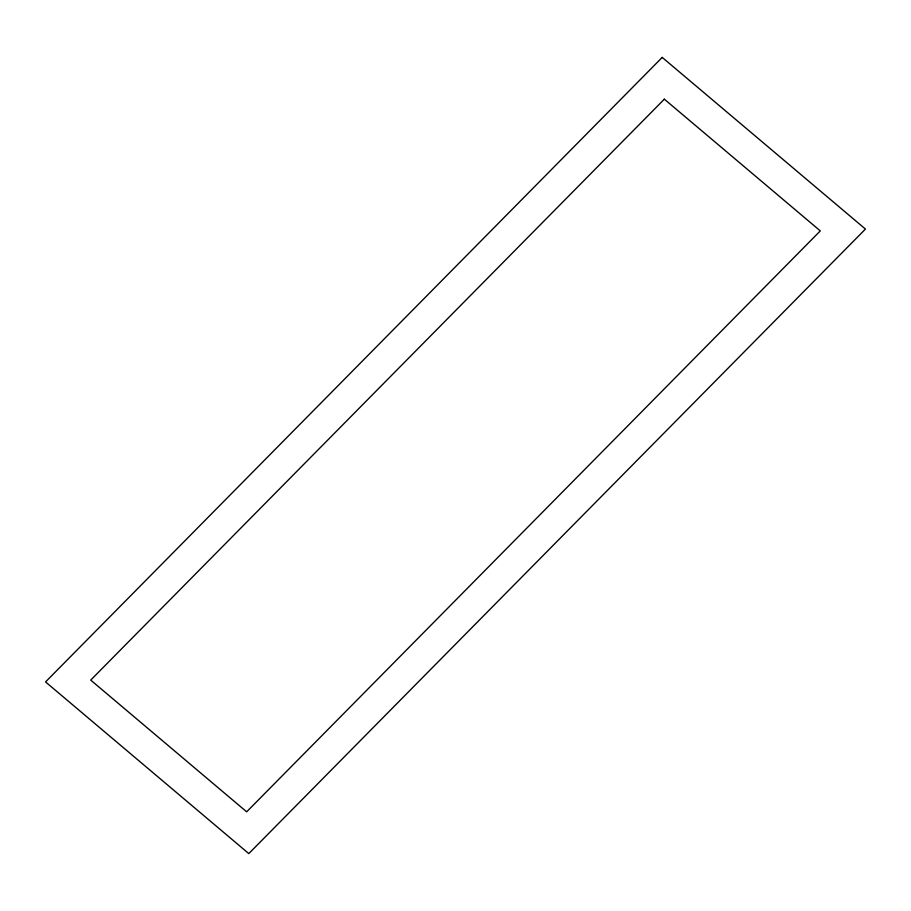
<?xml version="1.0" encoding="UTF-8"?>
<svg xmlns="http://www.w3.org/2000/svg" width="911" height="911" viewBox="0 0 911 911"><rect width="100%" height="100%" fill="white"/><g stroke="black" fill="none" stroke-linecap="round" stroke-linejoin="round"><path stroke-width="1.37" d="M662.206 57.404L45.55 681.929L248.794 853.596L865.45 229.071L662.206 57.404M664.335 99.174L90.713 680.096L246.665 811.826L820.287 230.904L664.335 99.174"/></g></svg>
